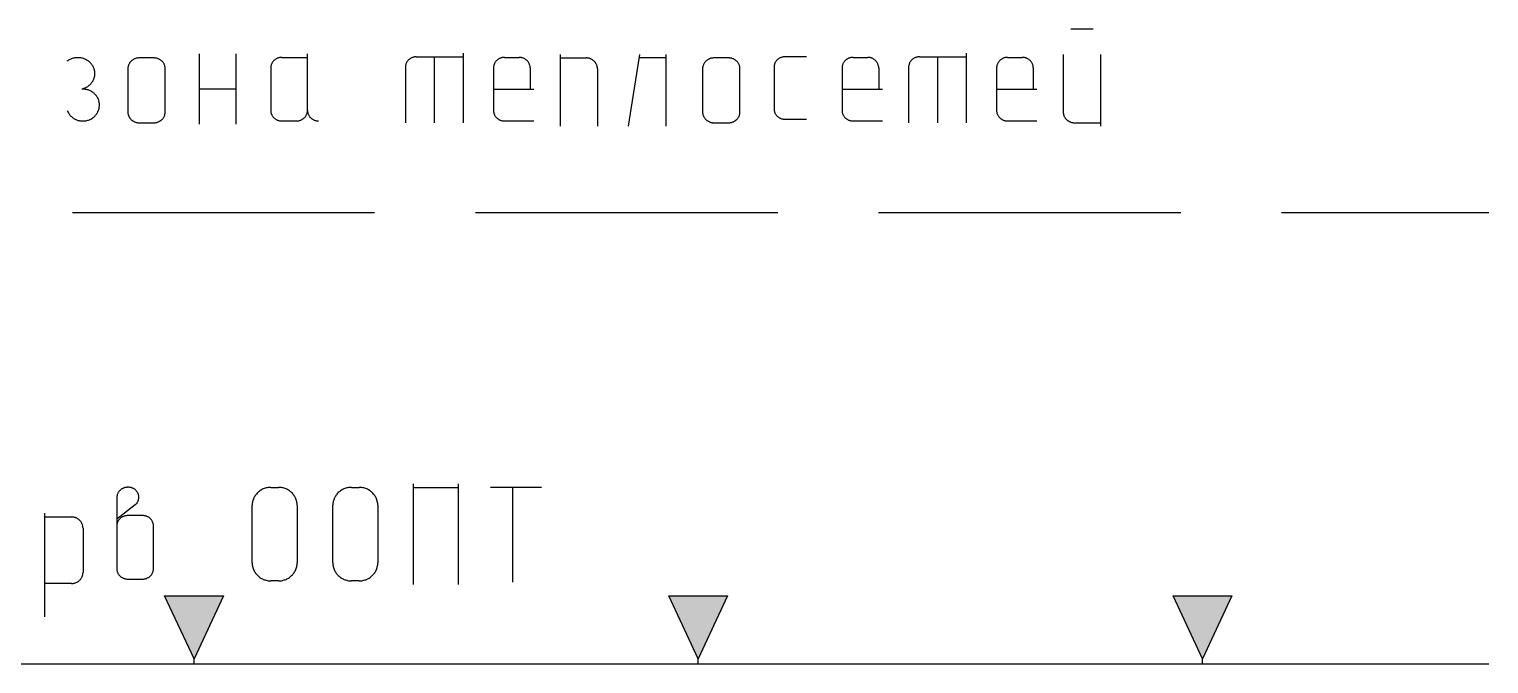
# Model space of a CAD drawing. Extents: x -2918 to -212, y 225 to 5715.
# Drawn here: x -370 to -349.3, y 950.17 to 959.17 of the extents above; entities that cross this region are included whole.
import ezdxf

# ---------------------------------------------------------------- set-up
doc = ezdxf.new("R2010")
doc.units = 0
doc.layers.get('0').update_dxf_attribs({"linetype": 'CONTINUOUS'})

# ---------------------------------------------------------------- blocks, each defined once
blk = doc.blocks.new('УСЛ__ОБОЗНАЧЕНИЯ_ГЕО_2')
at = {"linetype": 'CONTINUOUS'}
for points in [[(108.284, -80.935), (107.45, -80.935), (107.867, -81.829)], [(115.435, -80.935), (114.602, -80.935), (115.019, -81.829)], [(122.587, -80.935), (121.753, -80.935), (122.17, -81.829)]]:
    blk.add_hatch(color=18, dxfattribs=at).paths.add_polyline_path(points)
at = {"color": 18, "linetype": 'CONTINUOUS'}
for p, q in [((120.619, -72.898), (120.301, -72.898)), ((107.942, -73.246), (107.942, -74.246)), ((108.462, -73.246), (108.462, -74.246)), ((109.477, -74.049), (109.477, -73.247)), ((111.684, -73.24), (111.684, -74.224)), ((113.059, -73.255), (113.059, -74.275)), ((114.185, -73.255), (114.026, -74.275)), ((114.557, -73.255), (114.557, -74.275)), ((118.821, -73.24), (118.821, -74.224)), ((120.195, -73.255), (120.195, -74.072)), ((120.726, -73.255), (120.726, -74.275)), ((106.928, -73.459), (106.928, -74.072)), ((107.3, -73.306), (107.088, -73.306)), ((107.459, -74.072), (107.459, -73.459)), ((108.956, -73.448), (108.956, -74.049)), ((109.112, -73.298), (109.477, -73.298)), ((110.866, -73.437), (110.866, -74.224)), ((111.019, -73.289), (111.684, -73.289)), ((111.275, -73.289), (111.275, -74.224)), ((112.114, -73.448), (112.114, -74.049)), ((112.27, -73.298), (112.479, -73.298)), ((112.635, -73.448), (112.635, -73.749)), ((113.059, -73.306), (113.43, -73.306)), ((113.589, -73.459), (113.589, -74.275)), ((114.557, -73.306), (114.185, -73.306)), ((115.08, -73.459), (115.08, -74.072)), ((115.452, -73.306), (115.24, -73.306)), ((115.611, -74.072), (115.611, -73.459)), ((116.094, -73.437), (116.094, -74.027)), ((117.058, -73.448), (117.058, -74.049)), ((117.214, -73.298), (117.423, -73.298)), ((117.579, -73.448), (117.579, -73.749)), ((118.002, -73.437), (118.002, -74.224)), ((118.156, -73.289), (118.821, -73.289)), ((118.411, -73.289), (118.411, -74.224)), ((119.25, -73.448), (119.25, -74.049)), ((119.407, -73.298), (119.615, -73.298)), ((119.771, -73.448), (119.771, -73.749)), ((107.942, -73.746), (108.462, -73.746)), ((112.114, -73.749), (112.687, -73.749)), ((117.058, -73.749), (117.631, -73.749)), ((119.25, -73.749), (119.823, -73.749)), ((107.088, -74.225), (107.3, -74.225)), ((109.112, -74.2), (109.32, -74.2)), ((112.27, -74.2), (112.687, -74.2)), ((115.24, -74.225), (115.452, -74.225)), ((116.247, -74.174), (116.554, -74.174)), ((117.214, -74.2), (117.631, -74.2)), ((119.407, -74.2), (119.823, -74.2)), ((120.354, -74.225), (120.726, -74.225)), ((106.142, -75.499), (110.429, -75.499)), ((111.858, -75.499), (116.146, -75.499)), ((117.575, -75.499), (121.862, -75.499)), ((123.291, -75.499), (126.232, -75.499)), ((108.958, -79.397), (109.064, -79.397)), ((110.101, -79.397), (110.208, -79.397)), ((110.979, -80.775), (110.979, -79.346)), ((110.979, -79.397), (111.616, -79.397)), ((111.616, -79.346), (111.616, -80.775)), ((112.071, -79.396), (112.796, -79.396)), ((112.382, -79.396), (112.382, -80.742)), ((107.032, -79.647), (106.772, -79.847)), ((108.693, -80.469), (108.693, -79.652)), ((109.33, -79.652), (109.33, -80.469)), ((109.836, -80.469), (109.836, -79.652)), ((110.473, -79.652), (110.473, -80.469)), ((105.748, -79.765), (105.748, -81.232)), ((105.748, -79.817), (106.129, -79.817)), ((107.137, -79.797), (106.928, -79.797)), ((106.293, -79.975), (106.293, -80.604)), ((107.293, -80.548), (107.293, -79.947)), ((106.928, -80.699), (107.137, -80.699)), ((109.064, -80.724), (108.958, -80.724)), ((110.208, -80.724), (110.101, -80.724)), ((106.129, -80.761), (105.748, -80.761)), ((107.45, -80.935), (108.284, -80.935)), ((107.867, -81.829), (107.45, -80.935)), ((108.284, -80.935), (107.867, -81.829)), ((114.602, -80.935), (115.435, -80.935)), ((115.019, -81.829), (114.602, -80.935)), ((115.435, -80.935), (115.019, -81.829)), ((121.753, -80.935), (122.587, -80.935)), ((122.17, -81.829), (121.753, -80.935)), ((122.587, -80.935), (122.17, -81.829)), ((88.993, -81.9), (126.231, -81.9)), ((107.867, -81.9), (107.867, -81.829)), ((115.019, -81.9), (115.019, -81.829)), ((122.17, -81.9), (122.17, -81.829))]:
    blk.add_line(p, q, dxfattribs=at)
at = {"color": 18, "linetype": 'CONTINUOUS', "flags": 128}
for points in [[(106.07, -73.348), (106.08, -73.341), (106.09, -73.334), (106.101, -73.328), (106.112, -73.322), (106.123, -73.317), (106.135, -73.312), (106.146, -73.308), (106.158, -73.305), (106.171, -73.302), (106.183, -73.3), (106.195, -73.299), (106.208, -73.298), (106.22, -73.298), (106.233, -73.298), (106.245, -73.299), (106.257, -73.3), (106.27, -73.303), (106.282, -73.306), (106.294, -73.309), (106.305, -73.313), (106.317, -73.318), (106.328, -73.323), (106.339, -73.329), (106.35, -73.336), (106.36, -73.342), (106.37, -73.35), (106.379, -73.358), (106.388, -73.366), (106.397, -73.375), (106.405, -73.384), (106.413, -73.393), (106.42, -73.403), (106.426, -73.414), (106.432, -73.424), (106.437, -73.435), (106.442, -73.446), (106.446, -73.458), (106.449, -73.469), (106.452, -73.481), (106.454, -73.493), (106.456, -73.505), (106.457, -73.516), (106.457, -73.529), (106.456, -73.541), (106.455, -73.553), (106.454, -73.564), (106.451, -73.576), (106.448, -73.588), (106.445, -73.599), (106.44, -73.611), (106.436, -73.622), (106.43, -73.632), (106.424, -73.643), (106.417, -73.653), (106.41, -73.663), (106.402, -73.672), (106.394, -73.682), (106.386, -73.69), (106.377, -73.698), (106.367, -73.706), (106.357, -73.713), (106.347, -73.72), (106.336, -73.726), (106.325, -73.732), (106.314, -73.737), (106.302, -73.741), (106.29, -73.745), (106.278, -73.749)], [(107.088, -73.306), (107.079, -73.306), (107.071, -73.307), (107.063, -73.308), (107.054, -73.309), (107.046, -73.311), (107.038, -73.314), (107.03, -73.316), (107.023, -73.319), (107.015, -73.323), (107.008, -73.326), (107.001, -73.331), (106.994, -73.335), (106.987, -73.34), (106.981, -73.345), (106.975, -73.351), (106.969, -73.357), (106.964, -73.363), (106.959, -73.369), (106.954, -73.376), (106.95, -73.382), (106.946, -73.39), (106.942, -73.397), (106.939, -73.404), (106.936, -73.412), (106.934, -73.42), (106.932, -73.427), (106.93, -73.435), (106.929, -73.443), (106.929, -73.451), (106.928, -73.459)], [(107.459, -73.459), (107.459, -73.451), (107.458, -73.443), (107.457, -73.435), (107.455, -73.427), (107.453, -73.42), (107.451, -73.412), (107.448, -73.404), (107.445, -73.397), (107.442, -73.39), (107.438, -73.382), (107.433, -73.376), (107.429, -73.369), (107.424, -73.363), (107.418, -73.357), (107.412, -73.351), (107.406, -73.345), (107.4, -73.34), (107.393, -73.335), (107.387, -73.331), (107.379, -73.326), (107.372, -73.323), (107.365, -73.319), (107.357, -73.316), (107.349, -73.314), (107.341, -73.311), (107.333, -73.309), (107.325, -73.308), (107.316, -73.307), (107.308, -73.306), (107.3, -73.306)], [(109.112, -73.298), (109.104, -73.298), (109.096, -73.298), (109.087, -73.3), (109.079, -73.301), (109.071, -73.303), (109.064, -73.305), (109.056, -73.308), (109.048, -73.311), (109.041, -73.314), (109.034, -73.318), (109.027, -73.322), (109.02, -73.326), (109.014, -73.331), (109.007, -73.336), (109.001, -73.342), (108.996, -73.347), (108.99, -73.354), (108.985, -73.36), (108.981, -73.366), (108.976, -73.373), (108.973, -73.38), (108.969, -73.387), (108.966, -73.394), (108.963, -73.401), (108.961, -73.409), (108.959, -73.417), (108.958, -73.425), (108.956, -73.432), (108.956, -73.44), (108.956, -73.448)], [(111.019, -73.289), (111.012, -73.289), (111.003, -73.29), (110.995, -73.291), (110.988, -73.293), (110.98, -73.294), (110.972, -73.297), (110.964, -73.299), (110.957, -73.302), (110.95, -73.305), (110.943, -73.309), (110.936, -73.313), (110.929, -73.318), (110.923, -73.322), (110.917, -73.327), (110.911, -73.333), (110.906, -73.338), (110.9, -73.344), (110.895, -73.35), (110.891, -73.357), (110.887, -73.363), (110.883, -73.37), (110.879, -73.377), (110.876, -73.384), (110.873, -73.391), (110.871, -73.399), (110.869, -73.406), (110.868, -73.414), (110.867, -73.421), (110.866, -73.429), (110.866, -73.437)], [(112.27, -73.298), (112.262, -73.298), (112.254, -73.298), (112.246, -73.3), (112.238, -73.301), (112.23, -73.303), (112.222, -73.305), (112.214, -73.308), (112.207, -73.311), (112.199, -73.314), (112.192, -73.318), (112.185, -73.322), (112.178, -73.326), (112.172, -73.331), (112.166, -73.336), (112.16, -73.342), (112.154, -73.347), (112.149, -73.354), (112.144, -73.36), (112.139, -73.366), (112.135, -73.373), (112.131, -73.38), (112.128, -73.387), (112.124, -73.394), (112.122, -73.401), (112.119, -73.409), (112.118, -73.417), (112.116, -73.425), (112.115, -73.432), (112.114, -73.44), (112.114, -73.448)], [(112.635, -73.448), (112.635, -73.44), (112.634, -73.432), (112.633, -73.425), (112.632, -73.417), (112.63, -73.409), (112.627, -73.401), (112.625, -73.394), (112.621, -73.387), (112.618, -73.38), (112.614, -73.373), (112.61, -73.366), (112.605, -73.36), (112.6, -73.354), (112.595, -73.347), (112.589, -73.342), (112.583, -73.336), (112.577, -73.331), (112.571, -73.326), (112.564, -73.322), (112.557, -73.318), (112.55, -73.314), (112.542, -73.311), (112.535, -73.308), (112.527, -73.305), (112.519, -73.303), (112.511, -73.301), (112.503, -73.3), (112.495, -73.298), (112.487, -73.298), (112.479, -73.298)], [(113.589, -73.459), (113.589, -73.451), (113.589, -73.443), (113.587, -73.435), (113.586, -73.427), (113.584, -73.42), (113.582, -73.412), (113.579, -73.404), (113.576, -73.397), (113.572, -73.39), (113.568, -73.382), (113.564, -73.376), (113.559, -73.369), (113.554, -73.363), (113.549, -73.357), (113.543, -73.351), (113.537, -73.345), (113.53, -73.34), (113.524, -73.335), (113.517, -73.331), (113.51, -73.326), (113.502, -73.323), (113.495, -73.319), (113.487, -73.316), (113.479, -73.314), (113.471, -73.311), (113.463, -73.309), (113.455, -73.308), (113.447, -73.307), (113.439, -73.306), (113.43, -73.306)], [(115.24, -73.306), (115.231, -73.306), (115.223, -73.307), (115.215, -73.308), (115.206, -73.309), (115.198, -73.311), (115.19, -73.314), (115.182, -73.316), (115.175, -73.319), (115.167, -73.323), (115.16, -73.326), (115.153, -73.331), (115.146, -73.335), (115.139, -73.34), (115.133, -73.345), (115.127, -73.351), (115.121, -73.357), (115.116, -73.363), (115.111, -73.369), (115.106, -73.376), (115.102, -73.382), (115.098, -73.39), (115.094, -73.397), (115.091, -73.404), (115.088, -73.412), (115.086, -73.42), (115.084, -73.427), (115.082, -73.435), (115.081, -73.443), (115.081, -73.451), (115.08, -73.459)], [(115.611, -73.459), (115.611, -73.451), (115.61, -73.443), (115.609, -73.435), (115.607, -73.427), (115.605, -73.42), (115.603, -73.412), (115.6, -73.404), (115.597, -73.397), (115.594, -73.39), (115.59, -73.382), (115.585, -73.376), (115.581, -73.369), (115.576, -73.363), (115.57, -73.357), (115.564, -73.351), (115.558, -73.345), (115.552, -73.34), (115.545, -73.335), (115.539, -73.331), (115.531, -73.326), (115.524, -73.323), (115.517, -73.319), (115.509, -73.316), (115.501, -73.314), (115.493, -73.311), (115.485, -73.309), (115.477, -73.308), (115.468, -73.307), (115.46, -73.306), (115.452, -73.306)], [(116.554, -73.289), (116.247, -73.289), (116.239, -73.289), (116.231, -73.29), (116.223, -73.291), (116.215, -73.293), (116.208, -73.294), (116.2, -73.297), (116.192, -73.299), (116.185, -73.302), (116.178, -73.305), (116.171, -73.309), (116.164, -73.313), (116.157, -73.318), (116.151, -73.322), (116.145, -73.327), (116.139, -73.333), (116.133, -73.338), (116.128, -73.344), (116.123, -73.35), (116.119, -73.357), (116.114, -73.363), (116.111, -73.37), (116.107, -73.377), (116.104, -73.384), (116.101, -73.391), (116.099, -73.399), (116.097, -73.406), (116.096, -73.414), (116.095, -73.421), (116.094, -73.429), (116.094, -73.437)], [(117.214, -73.298), (117.206, -73.298), (117.198, -73.298), (117.189, -73.3), (117.181, -73.301), (117.174, -73.303), (117.166, -73.305), (117.158, -73.308), (117.151, -73.311), (117.143, -73.314), (117.136, -73.318), (117.129, -73.322), (117.122, -73.326), (117.116, -73.331), (117.109, -73.336), (117.103, -73.342), (117.098, -73.347), (117.092, -73.354), (117.088, -73.36), (117.083, -73.366), (117.079, -73.373), (117.075, -73.38), (117.071, -73.387), (117.068, -73.394), (117.065, -73.401), (117.063, -73.409), (117.061, -73.417), (117.06, -73.425), (117.059, -73.432), (117.058, -73.44), (117.058, -73.448)], [(117.579, -73.448), (117.579, -73.44), (117.578, -73.432), (117.577, -73.425), (117.575, -73.417), (117.573, -73.409), (117.571, -73.401), (117.568, -73.394), (117.565, -73.387), (117.562, -73.38), (117.558, -73.373), (117.554, -73.366), (117.549, -73.36), (117.544, -73.354), (117.539, -73.347), (117.533, -73.342), (117.527, -73.336), (117.521, -73.331), (117.514, -73.326), (117.508, -73.322), (117.501, -73.318), (117.494, -73.314), (117.486, -73.311), (117.478, -73.308), (117.471, -73.305), (117.463, -73.303), (117.455, -73.301), (117.447, -73.3), (117.439, -73.298), (117.431, -73.298), (117.423, -73.298)], [(118.156, -73.289), (118.148, -73.289), (118.14, -73.29), (118.132, -73.291), (118.124, -73.293), (118.116, -73.294), (118.108, -73.297), (118.101, -73.299), (118.093, -73.302), (118.086, -73.305), (118.079, -73.309), (118.072, -73.313), (118.066, -73.318), (118.059, -73.322), (118.053, -73.327), (118.047, -73.333), (118.042, -73.338), (118.037, -73.344), (118.032, -73.35), (118.027, -73.357), (118.023, -73.363), (118.019, -73.37), (118.016, -73.377), (118.013, -73.384), (118.01, -73.391), (118.008, -73.399), (118.006, -73.406), (118.004, -73.414), (118.003, -73.421), (118.003, -73.429), (118.002, -73.437)], [(119.407, -73.298), (119.398, -73.298), (119.39, -73.298), (119.382, -73.3), (119.374, -73.301), (119.366, -73.303), (119.358, -73.305), (119.35, -73.308), (119.343, -73.311), (119.336, -73.314), (119.329, -73.318), (119.321, -73.322), (119.315, -73.326), (119.308, -73.331), (119.302, -73.336), (119.296, -73.342), (119.29, -73.347), (119.285, -73.354), (119.28, -73.36), (119.276, -73.366), (119.271, -73.373), (119.267, -73.38), (119.264, -73.387), (119.261, -73.394), (119.258, -73.401), (119.256, -73.409), (119.254, -73.417), (119.252, -73.425), (119.251, -73.432), (119.251, -73.44), (119.25, -73.448)], [(119.771, -73.448), (119.771, -73.44), (119.771, -73.432), (119.769, -73.425), (119.768, -73.417), (119.766, -73.409), (119.764, -73.401), (119.761, -73.394), (119.758, -73.387), (119.754, -73.38), (119.75, -73.373), (119.746, -73.366), (119.742, -73.36), (119.737, -73.354), (119.731, -73.347), (119.726, -73.342), (119.72, -73.336), (119.713, -73.331), (119.707, -73.326), (119.7, -73.322), (119.693, -73.318), (119.686, -73.314), (119.679, -73.311), (119.671, -73.308), (119.663, -73.305), (119.655, -73.303), (119.648, -73.301), (119.64, -73.3), (119.631, -73.298), (119.623, -73.298), (119.615, -73.298)], [(106.07, -74.049), (106.074, -74.06), (106.079, -74.071), (106.085, -74.082), (106.091, -74.092), (106.098, -74.102), (106.105, -74.112), (106.113, -74.121), (106.121, -74.13), (106.13, -74.138), (106.139, -74.146), (106.149, -74.154), (106.159, -74.161), (106.169, -74.167), (106.18, -74.173), (106.191, -74.178), (106.202, -74.183), (106.214, -74.187), (106.226, -74.191), (106.238, -74.194), (106.25, -74.196), (106.262, -74.198), (106.274, -74.199), (106.287, -74.2), (106.299, -74.2), (106.311, -74.199), (106.324, -74.198), (106.336, -74.196), (106.348, -74.193), (106.36, -74.19), (106.372, -74.186), (106.383, -74.182), (106.394, -74.177), (106.405, -74.172), (106.416, -74.165), (106.426, -74.159), (106.436, -74.152), (106.446, -74.144), (106.455, -74.136), (106.464, -74.127), (106.472, -74.118), (106.48, -74.109), (106.487, -74.099), (106.493, -74.089), (106.499, -74.079), (106.505, -74.068), (106.51, -74.057), (106.514, -74.046), (106.517, -74.035), (106.52, -74.023), (106.523, -74.012), (106.524, -74), (106.526, -73.988), (106.526, -73.976), (106.526, -73.964), (106.525, -73.952), (106.523, -73.94), (106.521, -73.929), (106.518, -73.917), (106.515, -73.905), (106.511, -73.894), (106.506, -73.883), (106.501, -73.872), (106.495, -73.862), (106.489, -73.852), (106.482, -73.842), (106.474, -73.833), (106.466, -73.823), (106.458, -73.815), (106.449, -73.807), (106.439, -73.799), (106.43, -73.792), (106.419, -73.785), (106.409, -73.778), (106.398, -73.773), (106.387, -73.768), (106.375, -73.763), (106.364, -73.759), (106.352, -73.756), (106.34, -73.753), (106.328, -73.751), (106.315, -73.75), (106.303, -73.748), (106.291, -73.748), (106.278, -73.749)], [(106.928, -74.072), (106.929, -74.08), (106.929, -74.088), (106.93, -74.095), (106.932, -74.103), (106.934, -74.111), (106.936, -74.119), (106.939, -74.126), (106.942, -74.134), (106.946, -74.141), (106.95, -74.148), (106.954, -74.155), (106.959, -74.162), (106.964, -74.168), (106.969, -74.174), (106.975, -74.18), (106.981, -74.185), (106.987, -74.191), (106.994, -74.195), (107.001, -74.2), (107.008, -74.204), (107.015, -74.208), (107.023, -74.211), (107.03, -74.214), (107.038, -74.217), (107.046, -74.219), (107.054, -74.221), (107.063, -74.223), (107.071, -74.224), (107.079, -74.224), (107.088, -74.225)], [(107.3, -74.225), (107.308, -74.224), (107.316, -74.224), (107.325, -74.223), (107.333, -74.221), (107.341, -74.219), (107.349, -74.217), (107.357, -74.214), (107.365, -74.211), (107.372, -74.208), (107.379, -74.204), (107.387, -74.2), (107.393, -74.195), (107.4, -74.191), (107.406, -74.185), (107.412, -74.18), (107.418, -74.174), (107.424, -74.168), (107.429, -74.162), (107.433, -74.155), (107.438, -74.148), (107.442, -74.141), (107.445, -74.134), (107.448, -74.126), (107.451, -74.119), (107.453, -74.111), (107.455, -74.103), (107.457, -74.095), (107.458, -74.088), (107.459, -74.08), (107.459, -74.072)], [(108.956, -74.049), (108.956, -74.057), (108.956, -74.065), (108.958, -74.073), (108.959, -74.08), (108.961, -74.088), (108.963, -74.096), (108.966, -74.103), (108.969, -74.11), (108.973, -74.117), (108.976, -74.124), (108.981, -74.131), (108.985, -74.138), (108.99, -74.144), (108.996, -74.15), (109.001, -74.156), (109.007, -74.161), (109.014, -74.166), (109.02, -74.171), (109.027, -74.175), (109.034, -74.179), (109.041, -74.183), (109.048, -74.187), (109.056, -74.189), (109.064, -74.192), (109.071, -74.195), (109.079, -74.196), (109.087, -74.198), (109.096, -74.199), (109.104, -74.199), (109.112, -74.2)], [(109.32, -74.2), (109.328, -74.199), (109.337, -74.199), (109.345, -74.198), (109.353, -74.196), (109.361, -74.195), (109.369, -74.192), (109.376, -74.189), (109.384, -74.187), (109.391, -74.183), (109.398, -74.179), (109.405, -74.175), (109.412, -74.171), (109.419, -74.166), (109.425, -74.161), (109.431, -74.156), (109.437, -74.15), (109.442, -74.144), (109.447, -74.138), (109.451, -74.131), (109.456, -74.124), (109.459, -74.117), (109.463, -74.11), (109.466, -74.103), (109.469, -74.096), (109.471, -74.088), (109.473, -74.08), (109.475, -74.073), (109.476, -74.065), (109.476, -74.057), (109.477, -74.049), (109.477, -74.057), (109.477, -74.065), (109.478, -74.073), (109.48, -74.08), (109.482, -74.088), (109.484, -74.096), (109.487, -74.103), (109.49, -74.11), (109.494, -74.117), (109.497, -74.124), (109.502, -74.131), (109.507, -74.138), (109.511, -74.144), (109.517, -74.15), (109.522, -74.156), (109.528, -74.161), (109.535, -74.166), (109.541, -74.171), (109.548, -74.175), (109.555, -74.179), (109.562, -74.183), (109.569, -74.187), (109.577, -74.189), (109.585, -74.192), (109.592, -74.195), (109.6, -74.196), (109.608, -74.198), (109.617, -74.199), (109.625, -74.199), (109.633, -74.2)], [(112.114, -74.049), (112.114, -74.057), (112.115, -74.065), (112.116, -74.073), (112.118, -74.08), (112.119, -74.088), (112.122, -74.096), (112.124, -74.103), (112.128, -74.11), (112.131, -74.117), (112.135, -74.124), (112.139, -74.131), (112.144, -74.138), (112.149, -74.144), (112.154, -74.15), (112.16, -74.156), (112.166, -74.161), (112.172, -74.166), (112.178, -74.171), (112.185, -74.175), (112.192, -74.179), (112.199, -74.183), (112.207, -74.187), (112.214, -74.189), (112.222, -74.192), (112.23, -74.195), (112.238, -74.196), (112.246, -74.198), (112.254, -74.199), (112.262, -74.199), (112.27, -74.2)], [(115.08, -74.072), (115.081, -74.08), (115.081, -74.088), (115.082, -74.095), (115.084, -74.103), (115.086, -74.111), (115.088, -74.119), (115.091, -74.126), (115.094, -74.134), (115.098, -74.141), (115.102, -74.148), (115.106, -74.155), (115.111, -74.162), (115.116, -74.168), (115.121, -74.174), (115.127, -74.18), (115.133, -74.185), (115.139, -74.191), (115.146, -74.195), (115.153, -74.2), (115.16, -74.204), (115.167, -74.208), (115.175, -74.211), (115.182, -74.214), (115.19, -74.217), (115.198, -74.219), (115.206, -74.221), (115.215, -74.223), (115.223, -74.224), (115.231, -74.224), (115.24, -74.225)], [(115.452, -74.225), (115.46, -74.224), (115.468, -74.224), (115.477, -74.223), (115.485, -74.221), (115.493, -74.219), (115.501, -74.217), (115.509, -74.214), (115.517, -74.211), (115.524, -74.208), (115.531, -74.204), (115.539, -74.2), (115.545, -74.195), (115.552, -74.191), (115.558, -74.185), (115.564, -74.18), (115.57, -74.174), (115.576, -74.168), (115.581, -74.162), (115.585, -74.155), (115.59, -74.148), (115.594, -74.141), (115.597, -74.134), (115.6, -74.126), (115.603, -74.119), (115.605, -74.111), (115.607, -74.103), (115.609, -74.095), (115.61, -74.088), (115.611, -74.08), (115.611, -74.072)], [(116.094, -74.027), (116.094, -74.035), (116.095, -74.042), (116.096, -74.05), (116.097, -74.058), (116.099, -74.065), (116.101, -74.073), (116.104, -74.08), (116.107, -74.087), (116.111, -74.094), (116.114, -74.101), (116.119, -74.107), (116.123, -74.114), (116.128, -74.12), (116.133, -74.126), (116.139, -74.131), (116.145, -74.137), (116.151, -74.142), (116.157, -74.146), (116.164, -74.151), (116.171, -74.155), (116.178, -74.159), (116.185, -74.162), (116.192, -74.165), (116.2, -74.167), (116.208, -74.17), (116.215, -74.171), (116.223, -74.173), (116.231, -74.174), (116.239, -74.174), (116.247, -74.174)], [(117.058, -74.049), (117.058, -74.057), (117.059, -74.065), (117.06, -74.073), (117.061, -74.08), (117.063, -74.088), (117.065, -74.096), (117.068, -74.103), (117.071, -74.11), (117.075, -74.117), (117.079, -74.124), (117.083, -74.131), (117.088, -74.138), (117.092, -74.144), (117.098, -74.15), (117.103, -74.156), (117.109, -74.161), (117.116, -74.166), (117.122, -74.171), (117.129, -74.175), (117.136, -74.179), (117.143, -74.183), (117.151, -74.187), (117.158, -74.189), (117.166, -74.192), (117.174, -74.195), (117.181, -74.196), (117.189, -74.198), (117.198, -74.199), (117.206, -74.199), (117.214, -74.2)], [(119.25, -74.049), (119.251, -74.057), (119.251, -74.065), (119.252, -74.073), (119.254, -74.08), (119.256, -74.088), (119.258, -74.096), (119.261, -74.103), (119.264, -74.11), (119.267, -74.117), (119.271, -74.124), (119.276, -74.131), (119.28, -74.138), (119.285, -74.144), (119.29, -74.15), (119.296, -74.156), (119.302, -74.161), (119.308, -74.166), (119.315, -74.171), (119.321, -74.175), (119.329, -74.179), (119.336, -74.183), (119.343, -74.187), (119.35, -74.189), (119.358, -74.192), (119.366, -74.195), (119.374, -74.196), (119.382, -74.198), (119.39, -74.199), (119.398, -74.199), (119.407, -74.2)], [(120.195, -74.072), (120.195, -74.08), (120.196, -74.088), (120.197, -74.095), (120.198, -74.103), (120.2, -74.111), (120.203, -74.119), (120.206, -74.126), (120.209, -74.134), (120.212, -74.141), (120.216, -74.148), (120.221, -74.155), (120.225, -74.162), (120.23, -74.168), (120.236, -74.174), (120.242, -74.18), (120.248, -74.185), (120.254, -74.191), (120.261, -74.195), (120.267, -74.2), (120.275, -74.204), (120.282, -74.208), (120.289, -74.211), (120.297, -74.214), (120.305, -74.217), (120.313, -74.219), (120.321, -74.221), (120.329, -74.223), (120.337, -74.224), (120.346, -74.224), (120.354, -74.225)], [(106.928, -79.396), (106.92, -79.396), (106.912, -79.397), (106.904, -79.398), (106.896, -79.399), (106.888, -79.401), (106.88, -79.404), (106.872, -79.406), (106.865, -79.409), (106.857, -79.412), (106.85, -79.416), (106.843, -79.42), (106.836, -79.425), (106.83, -79.43), (106.824, -79.435), (106.818, -79.44), (106.812, -79.446), (106.807, -79.452), (106.802, -79.458), (106.797, -79.465), (106.793, -79.471), (106.789, -79.478), (106.785, -79.485), (106.782, -79.492), (106.779, -79.5), (106.777, -79.507), (106.775, -79.515), (106.774, -79.523), (106.773, -79.531), (106.772, -79.538), (106.772, -79.546), (106.772, -80.548)], [(107.032, -79.647), (107.038, -79.642), (107.044, -79.636), (107.049, -79.631), (107.054, -79.625), (107.059, -79.619), (107.063, -79.612), (107.067, -79.606), (107.071, -79.599), (107.074, -79.592), (107.077, -79.585), (107.079, -79.578), (107.081, -79.57), (107.082, -79.563), (107.084, -79.556), (107.084, -79.548), (107.085, -79.54), (107.085, -79.533), (107.084, -79.526), (107.083, -79.518), (107.082, -79.51), (107.08, -79.503), (107.078, -79.496), (107.076, -79.489), (107.073, -79.482), (107.069, -79.475), (107.066, -79.468), (107.062, -79.462), (107.057, -79.455), (107.052, -79.449), (107.048, -79.444), (107.042, -79.438), (107.036, -79.433), (107.031, -79.428), (107.024, -79.423), (107.018, -79.419), (107.011, -79.415), (107.004, -79.412), (106.997, -79.408), (106.99, -79.405), (106.982, -79.403), (106.975, -79.401), (106.967, -79.399), (106.96, -79.397), (106.952, -79.397), (106.944, -79.396), (106.936, -79.396), (106.928, -79.396)], [(108.958, -79.397), (108.944, -79.397), (108.931, -79.398), (108.917, -79.4), (108.903, -79.403), (108.89, -79.406), (108.876, -79.409), (108.863, -79.414), (108.85, -79.419), (108.838, -79.425), (108.826, -79.431), (108.814, -79.438), (108.802, -79.446), (108.791, -79.454), (108.781, -79.462), (108.771, -79.472), (108.761, -79.481), (108.752, -79.492), (108.744, -79.502), (108.736, -79.513), (108.728, -79.525), (108.722, -79.536), (108.716, -79.548), (108.71, -79.561), (108.706, -79.573), (108.702, -79.586), (108.699, -79.599), (108.696, -79.612), (108.694, -79.626), (108.693, -79.639), (108.693, -79.652)], [(109.33, -79.652), (109.33, -79.639), (109.328, -79.626), (109.327, -79.612), (109.324, -79.599), (109.321, -79.586), (109.317, -79.573), (109.312, -79.561), (109.307, -79.548), (109.301, -79.536), (109.294, -79.525), (109.287, -79.513), (109.279, -79.502), (109.271, -79.492), (109.262, -79.481), (109.252, -79.472), (109.242, -79.462), (109.231, -79.454), (109.22, -79.446), (109.209, -79.438), (109.197, -79.431), (109.185, -79.425), (109.172, -79.419), (109.16, -79.414), (109.147, -79.409), (109.133, -79.406), (109.12, -79.403), (109.106, -79.4), (109.092, -79.398), (109.078, -79.397), (109.064, -79.397)], [(110.101, -79.397), (110.088, -79.397), (110.074, -79.398), (110.06, -79.4), (110.046, -79.403), (110.033, -79.406), (110.019, -79.409), (110.006, -79.414), (109.993, -79.419), (109.981, -79.425), (109.969, -79.431), (109.957, -79.438), (109.946, -79.446), (109.934, -79.454), (109.924, -79.462), (109.914, -79.472), (109.904, -79.481), (109.895, -79.492), (109.887, -79.502), (109.879, -79.513), (109.872, -79.525), (109.865, -79.536), (109.859, -79.548), (109.854, -79.561), (109.849, -79.573), (109.845, -79.586), (109.842, -79.599), (109.839, -79.612), (109.838, -79.626), (109.836, -79.639), (109.836, -79.652)], [(110.473, -79.652), (110.473, -79.639), (110.472, -79.626), (110.47, -79.612), (110.467, -79.599), (110.464, -79.586), (110.46, -79.573), (110.455, -79.561), (110.45, -79.548), (110.444, -79.536), (110.437, -79.525), (110.43, -79.513), (110.422, -79.502), (110.414, -79.492), (110.405, -79.481), (110.395, -79.472), (110.385, -79.462), (110.375, -79.454), (110.364, -79.446), (110.352, -79.438), (110.34, -79.431), (110.328, -79.425), (110.316, -79.419), (110.303, -79.414), (110.29, -79.409), (110.276, -79.406), (110.263, -79.403), (110.249, -79.4), (110.235, -79.398), (110.221, -79.397), (110.208, -79.397)], [(106.293, -79.975), (106.292, -79.966), (106.292, -79.958), (106.291, -79.95), (106.289, -79.942), (106.287, -79.934), (106.285, -79.926), (106.282, -79.918), (106.278, -79.911), (106.275, -79.903), (106.271, -79.896), (106.266, -79.889), (106.261, -79.882), (106.256, -79.876), (106.251, -79.87), (106.245, -79.864), (106.239, -79.858), (106.232, -79.853), (106.225, -79.848), (106.218, -79.843), (106.211, -79.839), (106.204, -79.835), (106.196, -79.831), (106.188, -79.828), (106.18, -79.825), (106.171, -79.823), (106.163, -79.821), (106.155, -79.82), (106.146, -79.818), (106.138, -79.818), (106.129, -79.817)], [(106.928, -79.797), (106.92, -79.797), (106.912, -79.798), (106.904, -79.799), (106.896, -79.8), (106.888, -79.802), (106.88, -79.804), (106.872, -79.807), (106.865, -79.81), (106.857, -79.813), (106.85, -79.817), (106.843, -79.821), (106.836, -79.825), (106.83, -79.83), (106.824, -79.836), (106.818, -79.841), (106.812, -79.847), (106.807, -79.853), (106.802, -79.859), (106.797, -79.865), (106.793, -79.872), (106.789, -79.879), (106.785, -79.886), (106.782, -79.893), (106.779, -79.901), (106.777, -79.908), (106.775, -79.916), (106.774, -79.924), (106.773, -79.932), (106.772, -79.939), (106.772, -79.947)], [(107.293, -79.947), (107.293, -79.939), (107.292, -79.932), (107.291, -79.924), (107.289, -79.916), (107.288, -79.908), (107.285, -79.901), (107.283, -79.893), (107.279, -79.886), (107.276, -79.879), (107.272, -79.872), (107.268, -79.865), (107.263, -79.859), (107.258, -79.853), (107.253, -79.847), (107.247, -79.841), (107.241, -79.836), (107.235, -79.83), (107.229, -79.825), (107.222, -79.821), (107.215, -79.817), (107.208, -79.813), (107.2, -79.81), (107.193, -79.807), (107.185, -79.804), (107.177, -79.802), (107.169, -79.8), (107.161, -79.799), (107.153, -79.798), (107.145, -79.797), (107.137, -79.797)], [(108.693, -80.469), (108.693, -80.482), (108.694, -80.495), (108.696, -80.509), (108.699, -80.522), (108.702, -80.535), (108.706, -80.548), (108.71, -80.56), (108.716, -80.573), (108.722, -80.585), (108.728, -80.596), (108.736, -80.608), (108.744, -80.619), (108.752, -80.629), (108.761, -80.64), (108.771, -80.649), (108.781, -80.658), (108.791, -80.667), (108.802, -80.675), (108.814, -80.683), (108.826, -80.69), (108.838, -80.696), (108.85, -80.702), (108.863, -80.707), (108.876, -80.711), (108.89, -80.715), (108.903, -80.718), (108.917, -80.721), (108.931, -80.722), (108.944, -80.724), (108.958, -80.724)], [(109.064, -80.724), (109.078, -80.724), (109.092, -80.722), (109.106, -80.721), (109.12, -80.718), (109.133, -80.715), (109.147, -80.711), (109.16, -80.707), (109.172, -80.702), (109.185, -80.696), (109.197, -80.69), (109.209, -80.683), (109.22, -80.675), (109.231, -80.667), (109.242, -80.658), (109.252, -80.649), (109.262, -80.64), (109.271, -80.629), (109.279, -80.619), (109.287, -80.608), (109.294, -80.596), (109.301, -80.585), (109.307, -80.573), (109.312, -80.56), (109.317, -80.548), (109.321, -80.535), (109.324, -80.522), (109.327, -80.509), (109.328, -80.495), (109.33, -80.482), (109.33, -80.469)], [(109.836, -80.469), (109.836, -80.482), (109.838, -80.495), (109.839, -80.509), (109.842, -80.522), (109.845, -80.535), (109.849, -80.548), (109.854, -80.56), (109.859, -80.573), (109.865, -80.585), (109.872, -80.596), (109.879, -80.608), (109.887, -80.619), (109.895, -80.629), (109.904, -80.64), (109.914, -80.649), (109.924, -80.658), (109.934, -80.667), (109.946, -80.675), (109.957, -80.683), (109.969, -80.69), (109.981, -80.696), (109.993, -80.702), (110.006, -80.707), (110.019, -80.711), (110.033, -80.715), (110.046, -80.718), (110.06, -80.721), (110.074, -80.722), (110.088, -80.724), (110.101, -80.724)], [(110.208, -80.724), (110.221, -80.724), (110.235, -80.722), (110.249, -80.721), (110.263, -80.718), (110.276, -80.715), (110.29, -80.711), (110.303, -80.707), (110.316, -80.702), (110.328, -80.696), (110.34, -80.69), (110.352, -80.683), (110.364, -80.675), (110.375, -80.667), (110.385, -80.658), (110.395, -80.649), (110.405, -80.64), (110.414, -80.629), (110.422, -80.619), (110.43, -80.608), (110.437, -80.596), (110.444, -80.585), (110.45, -80.573), (110.455, -80.56), (110.46, -80.548), (110.464, -80.535), (110.467, -80.522), (110.47, -80.509), (110.472, -80.495), (110.473, -80.482), (110.473, -80.469)], [(106.129, -80.761), (106.138, -80.761), (106.146, -80.76), (106.155, -80.759), (106.163, -80.757), (106.171, -80.755), (106.18, -80.753), (106.188, -80.75), (106.196, -80.747), (106.204, -80.744), (106.211, -80.74), (106.218, -80.735), (106.225, -80.731), (106.232, -80.726), (106.239, -80.72), (106.245, -80.715), (106.251, -80.709), (106.256, -80.703), (106.261, -80.696), (106.266, -80.689), (106.271, -80.682), (106.275, -80.675), (106.278, -80.667), (106.282, -80.66), (106.285, -80.652), (106.287, -80.644), (106.289, -80.636), (106.291, -80.628), (106.292, -80.62), (106.292, -80.612), (106.293, -80.604)], [(106.772, -80.548), (106.772, -80.556), (106.773, -80.564), (106.774, -80.572), (106.775, -80.58), (106.777, -80.587), (106.779, -80.595), (106.782, -80.602), (106.785, -80.61), (106.789, -80.617), (106.793, -80.624), (106.797, -80.63), (106.802, -80.637), (106.807, -80.643), (106.812, -80.649), (106.818, -80.655), (106.824, -80.66), (106.83, -80.665), (106.836, -80.67), (106.843, -80.674), (106.85, -80.678), (106.857, -80.682), (106.865, -80.686), (106.872, -80.689), (106.88, -80.691), (106.888, -80.694), (106.896, -80.695), (106.904, -80.697), (106.912, -80.698), (106.92, -80.699), (106.928, -80.699)], [(107.137, -80.699), (107.145, -80.699), (107.153, -80.698), (107.161, -80.697), (107.169, -80.695), (107.177, -80.694), (107.185, -80.691), (107.193, -80.689), (107.2, -80.686), (107.208, -80.682), (107.215, -80.678), (107.222, -80.674), (107.229, -80.67), (107.235, -80.665), (107.241, -80.66), (107.247, -80.655), (107.253, -80.649), (107.258, -80.643), (107.263, -80.637), (107.268, -80.63), (107.272, -80.624), (107.276, -80.617), (107.279, -80.61), (107.283, -80.602), (107.285, -80.595), (107.288, -80.587), (107.289, -80.58), (107.291, -80.572), (107.292, -80.564), (107.293, -80.556), (107.293, -80.548)]]:
    blk.add_lwpolyline(points, dxfattribs=at)

msp = doc.modelspace()

# ---------------------------------------------------------------- block references
msp.add_blockref('УСЛ__ОБОЗНАЧЕНИЯ_ГЕО_2', (-475.527, 1032.066))

doc.saveas('drawing.dxf')
